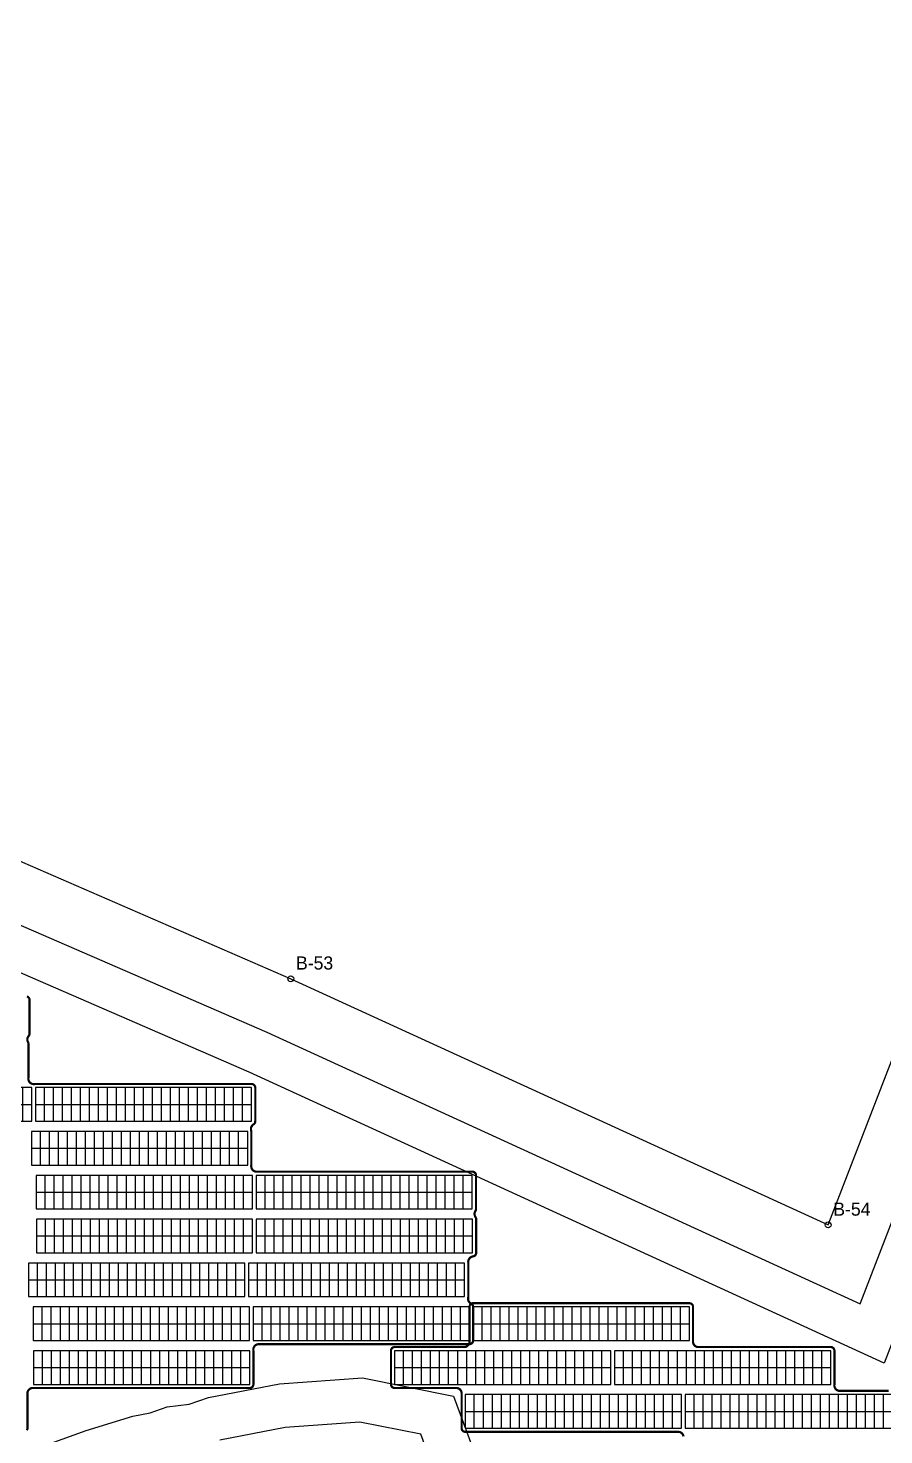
# Model space of a CAD drawing. Header units: metres. Extents: x 506600 to 507847, y 1937327 to 1938046.
# Drawn here: x 507100.2 to 507217.3, y 1937793.9 to 1937986.4 of the extents above; entities that cross this region are included whole.
import ezdxf
from ezdxf.enums import TextEntityAlignment as Align

# ---------------------------------------------------------------- set-up
doc = ezdxf.new("R2010")
doc.units = ezdxf.units.M
for name, color, linetype in [('BOUNDARY', 7, 'Continuous'), ('BOUNDARY_POINTS', 7, 'Continuous'), ('GROUP_BOUNDARY', 1, 'Continuous'), ('MODULES', 5, 'Continuous'), ('PV_TABLES', 3, 'Continuous'), ('SERVICE_ROAD', 1, 'Continuous')]:
    doc.layers.add(name, color=color, linetype=linetype)

# ---------------------------------------------------------------- blocks, each defined once
blk = doc.blocks.new('PV_TABLE_2x24')
at = {"layer": 'MODULES'}
for p, q in [((1.23333, 0), (1.23333, 4.6)), ((2.46666, 0), (2.46666, 4.6)), ((3.69999, 0), (3.69999, 4.6)), ((4.93332, 0), (4.93332, 4.6)), ((6.16665, 0), (6.16665, 4.6)), ((7.39998, 0), (7.39998, 4.6)), ((8.63331, 0), (8.63331, 4.6)), ((9.86664, 0), (9.86664, 4.6)), ((11.09997, 0), (11.09997, 4.6)), ((12.3333, 0), (12.3333, 4.6)), ((13.56663, 0), (13.56663, 4.6)), ((14.79996, 0), (14.79996, 4.6)), ((16.03329, 0), (16.03329, 4.6)), ((17.26662, 0), (17.26662, 4.6)), ((18.49995, 0), (18.49995, 4.6)), ((19.73328, 0), (19.73328, 4.6)), ((20.96661, 0), (20.96661, 4.6)), ((22.19994, 0), (22.19994, 4.6)), ((23.43327, 0), (23.43327, 4.6)), ((24.6666, 0), (24.6666, 4.6)), ((25.89993, 0), (25.89993, 4.6)), ((27.13326, 0), (27.13326, 4.6)), ((28.36659, 0), (28.36659, 4.6)), ((0, 2.3), (29.59992, 2.3))]:
    blk.add_line(p, q, dxfattribs=at)
blk.add_lwpolyline([(0, 0), (29.59992, 0), (29.59992, 4.6), (0, 4.6)], close=True, dxfattribs=at)

msp = doc.modelspace()

# ---------------------------------------------------------------- linework, layer by layer
at = {"layer": 'BOUNDARY'}
msp.add_lwpolyline([(507060.57, 1937889.13), (507136.15, 1937856.32), (507209.7, 1937822.64), (507259.2, 1937950.66), (507273.07, 1937986.41), (507293.97, 1937972.34), (507319.06, 1937956.29), (507326.69, 1937951.84), (507324.55, 1937923.52), (507322.87, 1937905.54), (507307.23, 1937788.5)], dxfattribs=at)
at = {"layer": 'BOUNDARY_POINTS'}
for centre in [(507136.15, 1937856.32), (507209.7, 1937822.64)]:
    msp.add_circle(centre, 0.4, dxfattribs=at)
at = {"layer": 'GROUP_BOUNDARY', "color": 242, "lineweight": 211, "true_color": 0xdc143c, "const_width": 0.3}
for points in [[(507100.04, 1937853.9), (507100.09, 1937853.88), (507100.13, 1937853.86), (507100.17, 1937853.83), (507100.21, 1937853.81), (507100.25, 1937853.77), (507100.28, 1937853.74), (507100.31, 1937853.7), (507100.34, 1937853.65), (507100.36, 1937853.61), (507100.37, 1937853.56), (507100.39, 1937853.52), (507100.39, 1937853.47), (507100.4, 1937853.4), (507100.4, 1937848.84), (507100.39, 1937848.77), (507100.39, 1937848.72), (507100.37, 1937848.67), (507100.36, 1937848.63), (507100.34, 1937848.58), (507100.31, 1937848.54), (507100.28, 1937848.49), (507100.24, 1937848.45), (507100.2, 1937848.39), (507100.17, 1937848.33), (507100.14, 1937848.26), (507100.12, 1937848.19), (507100.1, 1937848.12), (507100.1, 1937848.04), (507100.1, 1937847.97), (507100.1, 1937847.9), (507100.12, 1937847.82), (507100.14, 1937847.75), (507100.17, 1937847.69), (507100.2, 1937847.61), (507100.22, 1937847.56), (507100.23, 1937847.52), (507100.24, 1937847.47), (507100.24, 1937847.4), (507100.24, 1937842.84), (507100.24, 1937842.77), (507100.24, 1937842.76), (507100.23, 1937842.69), (507100.23, 1937842.61), (507100.24, 1937842.54), (507100.25, 1937842.47), (507100.27, 1937842.4), (507100.3, 1937842.33), (507100.34, 1937842.27), (507100.38, 1937842.2), (507100.42, 1937842.15), (507100.48, 1937842.1), (507100.53, 1937842.05), (507100.59, 1937842.01), (507100.66, 1937841.97), (507100.73, 1937841.94), (507100.8, 1937841.92), (507100.87, 1937841.91), (507100.94, 1937841.9), (507101.02, 1937841.9), (507101.09, 1937841.91), (507101.14, 1937841.92), (507101.21, 1937841.92), (507130.77, 1937841.92), (507130.84, 1937841.92), (507130.88, 1937841.91), (507130.93, 1937841.9), (507130.98, 1937841.88), (507131.02, 1937841.86), (507131.06, 1937841.83), (507131.1, 1937841.81), (507131.14, 1937841.77), (507131.17, 1937841.74), (507131.2, 1937841.7), (507131.23, 1937841.65), (507131.25, 1937841.61), (507131.26, 1937841.56), (507131.28, 1937841.52), (507131.28, 1937841.47), (507131.29, 1937841.4), (507131.29, 1937836.84), (507131.28, 1937836.77), (507131.28, 1937836.72), (507131.26, 1937836.67), (507131.25, 1937836.63), (507131.23, 1937836.58), (507131.2, 1937836.54), (507131.17, 1937836.5), (507131.14, 1937836.47), (507131.1, 1937836.43), (507131.06, 1937836.4), (507131.06, 1937836.4), (507131, 1937836.36), (507130.95, 1937836.32), (507130.89, 1937836.26), (507130.85, 1937836.21), (507130.81, 1937836.15), (507130.77, 1937836.08), (507130.74, 1937836.01), (507130.72, 1937835.94), (507130.71, 1937835.87), (507130.7, 1937835.8), (507130.7, 1937835.72), (507130.71, 1937835.65), (507130.72, 1937835.58), (507130.74, 1937835.52), (507130.74, 1937835.47), (507130.75, 1937835.4), (507130.75, 1937830.84), (507130.74, 1937830.76), (507130.74, 1937830.7), (507130.74, 1937830.63), (507130.75, 1937830.55), (507130.76, 1937830.48), (507130.78, 1937830.41), (507130.81, 1937830.34), (507130.85, 1937830.27), (507130.9, 1937830.21), (507130.94, 1937830.15), (507131, 1937830.1), (507131.06, 1937830.05), (507131.12, 1937830.01), (507131.19, 1937829.98), (507131.26, 1937829.95), (507131.34, 1937829.93), (507131.41, 1937829.92), (507131.49, 1937829.92), (507160.99, 1937829.92), (507161.05, 1937829.92), (507161.1, 1937829.91), (507161.15, 1937829.9), (507161.2, 1937829.88), (507161.24, 1937829.86), (507161.28, 1937829.83), (507161.32, 1937829.81), (507161.36, 1937829.77), (507161.39, 1937829.74), (507161.42, 1937829.7), (507161.45, 1937829.65), (507161.47, 1937829.61), (507161.48, 1937829.56), (507161.49, 1937829.52), (507161.5, 1937829.47), (507161.5, 1937829.4), (507161.5, 1937824.84), (507161.5, 1937824.77), (507161.49, 1937824.72), (507161.48, 1937824.67), (507161.47, 1937824.63), (507161.45, 1937824.58), (507161.41, 1937824.52), (507161.37, 1937824.46), (507161.35, 1937824.39), (507161.32, 1937824.32), (507161.31, 1937824.25), (507161.3, 1937824.17), (507161.3, 1937824.1), (507161.31, 1937824.03), (507161.32, 1937823.95), (507161.35, 1937823.88), (507161.37, 1937823.82), (507161.41, 1937823.75), (507161.44, 1937823.7), (507161.47, 1937823.65), (507161.49, 1937823.61), (507161.51, 1937823.56), (507161.52, 1937823.52), (507161.53, 1937823.47), (507161.53, 1937823.4), (507161.53, 1937818.84), (507161.53, 1937818.77), (507161.52, 1937818.72), (507161.51, 1937818.67), (507161.49, 1937818.63), (507161.47, 1937818.58), (507161.44, 1937818.54), (507161.41, 1937818.5), (507161.38, 1937818.47), (507161.35, 1937818.43), (507161.31, 1937818.4), (507161.26, 1937818.38), (507161.22, 1937818.36), (507161.17, 1937818.34), (507161.13, 1937818.33), (507161.08, 1937818.32), (507161.01, 1937818.31), (507160.94, 1937818.29), (507160.87, 1937818.26), (507160.81, 1937818.22), (507160.74, 1937818.18), (507160.69, 1937818.14), (507160.64, 1937818.09), (507160.59, 1937818.03), (507160.55, 1937817.97), (507160.51, 1937817.9), (507160.49, 1937817.83), (507160.46, 1937817.76), (507160.45, 1937817.69), (507160.44, 1937817.62), (507160.44, 1937817.54), (507160.45, 1937817.47), (507160.45, 1937817.47), (507160.45, 1937817.4), (507160.45, 1937812.84), (507160.45, 1937812.77), (507160.44, 1937812.72), (507160.44, 1937812.72), (507160.43, 1937812.65), (507160.42, 1937812.57), (507160.42, 1937812.5), (507160.43, 1937812.43), (507160.44, 1937812.35), (507160.46, 1937812.28), (507160.49, 1937812.22), (507160.53, 1937812.15), (507160.57, 1937812.09), (507160.61, 1937812.03), (507160.67, 1937811.98), (507160.72, 1937811.93), (507160.78, 1937811.89), (507160.84, 1937811.86), (507160.89, 1937811.83), (507160.93, 1937811.81), (507160.96, 1937811.77), (507161, 1937811.74), (507161.03, 1937811.7), (507161.05, 1937811.65), (507161.07, 1937811.61), (507161.09, 1937811.56), (507161.1, 1937811.52), (507161.11, 1937811.47), (507161.11, 1937811.4), (507161.11, 1937806.84), (507161.11, 1937806.77), (507161.1, 1937806.72), (507161.09, 1937806.67), (507161.07, 1937806.63), (507161.05, 1937806.58), (507161.03, 1937806.54), (507161, 1937806.5), (507160.96, 1937806.47), (507160.93, 1937806.43), (507160.89, 1937806.4), (507160.85, 1937806.38), (507160.8, 1937806.36), (507160.76, 1937806.34), (507160.71, 1937806.33), (507160.66, 1937806.32), (507160.59, 1937806.32), (507131.78, 1937806.32), (507131.7, 1937806.32), (507131.62, 1937806.3), (507131.55, 1937806.29), (507131.48, 1937806.26), (507131.41, 1937806.23), (507131.35, 1937806.19), (507131.29, 1937806.14), (507131.23, 1937806.09), (507131.18, 1937806.03), (507131.14, 1937805.97), (507131.1, 1937805.9), (507131.07, 1937805.83), (507131.05, 1937805.76), (507131.03, 1937805.69), (507131.03, 1937805.61), (507131.03, 1937805.53), (507131.03, 1937805.48), (507131.04, 1937805.4), (507131.04, 1937800.84), (507131.03, 1937800.77), (507131.02, 1937800.72), (507131.01, 1937800.67), (507131, 1937800.63), (507130.98, 1937800.58), (507130.95, 1937800.54), (507130.92, 1937800.5), (507130.89, 1937800.47), (507130.85, 1937800.43), (507130.81, 1937800.4), (507130.77, 1937800.38), (507130.73, 1937800.36), (507130.68, 1937800.34), (507130.63, 1937800.33), (507130.58, 1937800.32), (507130.52, 1937800.32), (507100.95, 1937800.32), (507100.89, 1937800.32), (507100.81, 1937800.32), (507100.74, 1937800.32), (507100.67, 1937800.3), (507100.6, 1937800.28), (507100.53, 1937800.25), (507100.47, 1937800.22), (507100.4, 1937800.18), (507100.35, 1937800.13), (507100.3, 1937800.08), (507100.25, 1937800.02), (507100.21, 1937799.96), (507100.17, 1937799.89), (507100.15, 1937799.83), (507100.12, 1937799.76), (507100.11, 1937799.68), (507100.1, 1937799.61), (507100.1, 1937799.54), (507100.11, 1937799.47), (507100.11, 1937799.4), (507100.11, 1937794.84), (507100.11, 1937794.77), (507100.1, 1937794.72), (507100.09, 1937794.67), (507100.07, 1937794.63), (507100.05, 1937794.58), (507100.03, 1937794.54)], [(507189.91, 1937793.69), (507189.9, 1937793.76), (507189.87, 1937793.83), (507189.84, 1937793.9), (507189.81, 1937793.97), (507189.76, 1937794.03), (507189.71, 1937794.09), (507189.66, 1937794.14), (507189.6, 1937794.19), (507189.53, 1937794.23), (507189.47, 1937794.26), (507189.4, 1937794.29), (507189.32, 1937794.3), (507189.25, 1937794.32), (507189.17, 1937794.32), (507160.06, 1937794.32), (507159.99, 1937794.32), (507159.94, 1937794.33), (507159.89, 1937794.34), (507159.85, 1937794.36), (507159.8, 1937794.38), (507159.76, 1937794.4), (507159.72, 1937794.43), (507159.69, 1937794.47), (507159.65, 1937794.5), (507159.62, 1937794.54), (507159.6, 1937794.58), (507159.58, 1937794.63), (507159.56, 1937794.67), (507159.55, 1937794.72), (507159.54, 1937794.77), (507159.54, 1937794.84), (507159.54, 1937799.4), (507159.54, 1937799.48), (507159.55, 1937799.53), (507159.55, 1937799.61), (507159.54, 1937799.69), (507159.52, 1937799.76), (507159.5, 1937799.83), (507159.47, 1937799.9), (507159.43, 1937799.97), (507159.39, 1937800.03), (507159.34, 1937800.09), (507159.29, 1937800.14), (507159.23, 1937800.19), (507159.16, 1937800.23), (507159.09, 1937800.26), (507159.02, 1937800.29), (507158.95, 1937800.3), (507158.88, 1937800.32), (507158.8, 1937800.32), (507150.38, 1937800.32), (507150.31, 1937800.32), (507150.27, 1937800.33), (507150.22, 1937800.34), (507150.17, 1937800.36), (507150.13, 1937800.38), (507150.09, 1937800.4), (507150.05, 1937800.43), (507150.01, 1937800.47), (507149.98, 1937800.5), (507149.95, 1937800.54), (507149.92, 1937800.58), (507149.9, 1937800.63), (507149.89, 1937800.67), (507149.87, 1937800.72), (507149.87, 1937800.77), (507149.86, 1937800.84), (507149.86, 1937805.4), (507149.87, 1937805.47), (507149.87, 1937805.47), (507149.87, 1937805.52), (507149.89, 1937805.56), (507149.9, 1937805.61), (507149.92, 1937805.65), (507149.95, 1937805.7), (507149.98, 1937805.74), (507150.01, 1937805.77), (507150.05, 1937805.81), (507150.09, 1937805.83), (507150.13, 1937805.86), (507150.17, 1937805.88), (507150.22, 1937805.9), (507150.27, 1937805.91), (507150.31, 1937805.92), (507150.38, 1937805.92), (507159.87, 1937805.92), (507159.95, 1937805.92), (507160.02, 1937805.93), (507160.1, 1937805.95), (507160.17, 1937805.98), (507160.23, 1937806.01), (507160.3, 1937806.05), (507160.36, 1937806.1), (507160.41, 1937806.15), (507160.46, 1937806.21), (507160.51, 1937806.27), (507160.54, 1937806.34), (507160.57, 1937806.41), (507160.6, 1937806.48), (507160.61, 1937806.55), (507160.62, 1937806.63), (507160.62, 1937806.7), (507160.61, 1937806.76), (507160.61, 1937806.84), (507160.61, 1937811.4), (507160.61, 1937811.47), (507160.62, 1937811.52), (507160.63, 1937811.56), (507160.65, 1937811.61), (507160.67, 1937811.65), (507160.7, 1937811.7), (507160.73, 1937811.74), (507160.76, 1937811.77), (507160.79, 1937811.81), (507160.83, 1937811.83), (507160.88, 1937811.86), (507160.92, 1937811.88), (507160.97, 1937811.9), (507161.01, 1937811.91), (507161.06, 1937811.92), (507161.13, 1937811.92), (507190.69, 1937811.92), (507190.76, 1937811.92), (507190.81, 1937811.91), (507190.86, 1937811.9), (507190.9, 1937811.88), (507190.95, 1937811.86), (507190.99, 1937811.83), (507191.03, 1937811.81), (507191.06, 1937811.77), (507191.1, 1937811.74), (507191.13, 1937811.7), (507191.15, 1937811.65), (507191.17, 1937811.61), (507191.19, 1937811.56), (507191.2, 1937811.52), (507191.21, 1937811.47), (507191.21, 1937811.4), (507191.21, 1937806.84), (507191.21, 1937806.76), (507191.2, 1937806.7), (507191.2, 1937806.63), (507191.21, 1937806.55), (507191.23, 1937806.48), (507191.25, 1937806.41), (507191.28, 1937806.34), (507191.32, 1937806.27), (507191.36, 1937806.21), (507191.41, 1937806.15), (507191.46, 1937806.1), (507191.52, 1937806.05), (507191.59, 1937806.01), (507191.66, 1937805.98), (507191.73, 1937805.95), (507191.8, 1937805.93), (507191.88, 1937805.92), (507191.95, 1937805.92), (507210.04, 1937805.92), (507210.11, 1937805.92), (507210.16, 1937805.91), (507210.21, 1937805.9), (507210.25, 1937805.88), (507210.3, 1937805.86), (507210.34, 1937805.83), (507210.38, 1937805.81), (507210.42, 1937805.77), (507210.45, 1937805.74), (507210.48, 1937805.7), (507210.5, 1937805.65), (507210.52, 1937805.61), (507210.54, 1937805.56), (507210.55, 1937805.52), (507210.56, 1937805.47), (507210.56, 1937805.4), (507210.56, 1937800.84), (507210.56, 1937800.76), (507210.55, 1937800.7), (507210.55, 1937800.63), (507210.56, 1937800.55), (507210.58, 1937800.48), (507210.6, 1937800.41), (507210.63, 1937800.34), (507210.67, 1937800.27), (507210.71, 1937800.21), (507210.76, 1937800.15), (507210.82, 1937800.1), (507210.88, 1937800.05), (507210.94, 1937800.01), (507211.01, 1937799.98), (507211.08, 1937799.95), (507211.15, 1937799.93), (507211.23, 1937799.92), (507211.3, 1937799.92), (507217.99, 1937799.92)]]:
    msp.add_lwpolyline(points, dxfattribs=at)
at = {"layer": 'SERVICE_ROAD'}
for points in [[(507057.52, 1937881.73), (507132.89, 1937849.01), (507214.09, 1937811.83), (507266.66, 1937947.77), (507276.91, 1937974.18), (507289.58, 1937965.65), (507314.89, 1937949.46), (507318.33, 1937947.45), (507316.58, 1937924.2), (507314.92, 1937906.44), (507299.66, 1937792.21)], [(507235.35, 1937735.58), (507293.98, 1937794.99), (507308.96, 1937907.12), (507310.6, 1937924.7), (507312.07, 1937944.16), (507311.76, 1937944.34), (507286.29, 1937960.63), (507279.78, 1937965.01), (507272.25, 1937945.6), (507217.39, 1937803.72), (507130.45, 1937843.53), (507055.23, 1937876.19)], [(507099.94, 1937791.54), (507108.15, 1937794.51), (507114.53, 1937796.47), (507116.9, 1937796.93), (507119.24, 1937797.76), (507122.26, 1937798.11), (507124.88, 1937799), (507134.6, 1937800.87), (507145.97, 1937801.7), (507158.42, 1937799.2), (507164.53, 1937782.67)], [(507158.89, 1937780.62), (507153.95, 1937793.98), (507145.6, 1937795.66), (507135.39, 1937794.91), (507126.42, 1937793.18)]]:
    msp.add_lwpolyline(points, dxfattribs=at)

# ---------------------------------------------------------------- block references
at = {"layer": 'PV_TABLES'}
for p in [(507071.09, 1937836.82), (507101.19, 1937836.82), (507100.65, 1937830.82), (507101.31, 1937824.82), (507131.4, 1937824.82), (507101.33, 1937818.82), (507131.43, 1937818.82), (507100.25, 1937812.82), (507130.35, 1937812.82), (507100.91, 1937806.82), (507131.01, 1937806.82), (507161.11, 1937806.82), (507100.94, 1937800.82), (507150.36, 1937800.82), (507180.46, 1937800.82), (507160.04, 1937794.82), (507190.14, 1937794.82)]:
    msp.add_blockref('PV_TABLE_2x24', p, dxfattribs=at)

# ---------------------------------------------------------------- texts
at = {"layer": 'BOUNDARY_POINTS'}
for s, p in [('B-53', (507136.87, 1937857.04)), ('B-54', (507210.41, 1937823.36))]:
    msp.add_text(s, height=1.8, dxfattribs=at).set_placement(p, align=Align.BOTTOM_LEFT)

doc.saveas('drawing.dxf')
